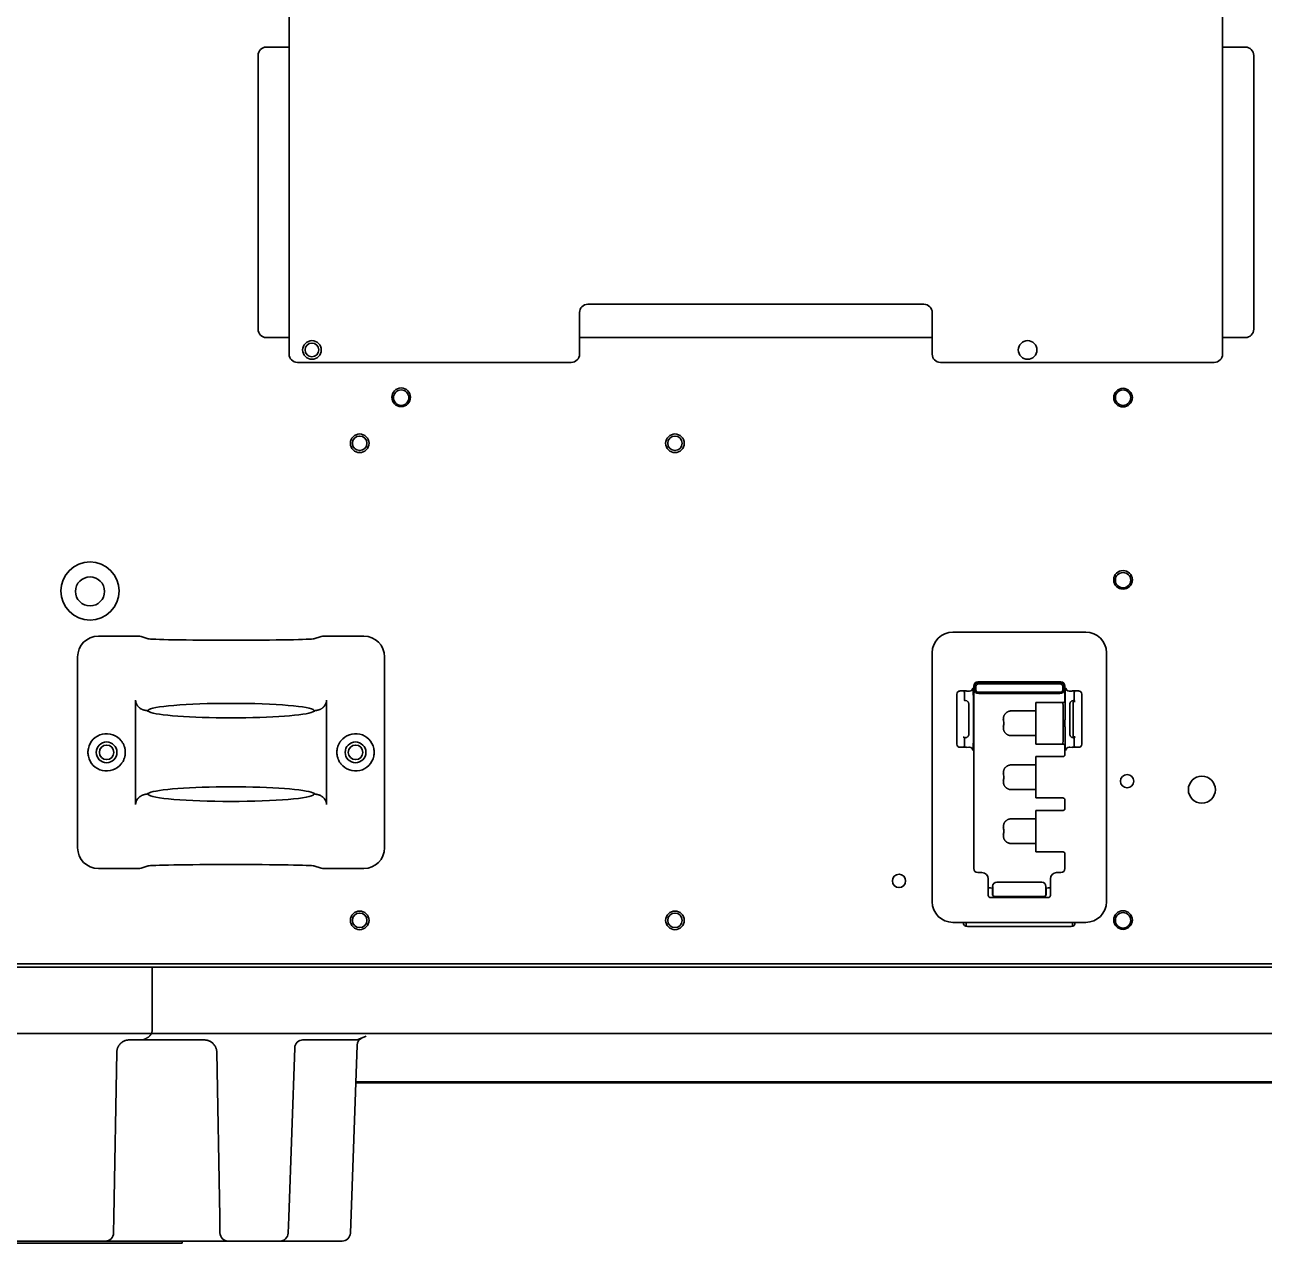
# Model space of a CAD drawing. Extents: x 5987 to 10491, y -672 to 3388.
# Drawn here: x 8792.3 to 9091.1, y 2362 to 2655.7 of the extents above; entities that cross this region are included whole.
import ezdxf

# ---------------------------------------------------------------- set-up
doc = ezdxf.new("R2010")
doc.units = 0
doc.header["$LTSCALE"] = 5
doc.layers.add('1', color=7, linetype='CONTINUOUS', true_color=0xffffff)

msp = doc.modelspace()

# ---------------------------------------------------------------- linework, layer by layer
at = {"layer": '1', "color": 7, "linetype": 'Continuous', "lineweight": 35}
for p, q in [((8856.07, 2576.33), (8856.07, 2812.33)), ((9081.07, 2812.33), (9081.07, 2576.33)), ((8850.57, 2650.33), (8856.07, 2650.33)), ((9081.07, 2650.33), (9086.57, 2650.33)), ((8848.57, 2582.33), (8848.57, 2648.33)), ((9088.57, 2648.33), (9088.57, 2582.33)), ((8928.07, 2588.33), (9009.07, 2588.33)), ((8926.07, 2576.33), (8926.07, 2586.33)), ((9011.07, 2576.33), (9011.07, 2586.33)), ((8856.07, 2580.33), (8850.57, 2580.33)), ((9011.07, 2580.33), (8926.07, 2580.33)), ((9086.57, 2580.33), (9081.07, 2580.33)), ((8924.07, 2574.33), (8858.07, 2574.33)), ((9079.07, 2574.33), (9013.07, 2574.33)), ((8816.89, 2508.33), (8810.08, 2508.33)), ((8822.1, 2507.7), (8820.38, 2508.27)), ((8863.76, 2508.27), (8862.05, 2507.7)), ((8874.07, 2508.33), (8867.26, 2508.33)), ((9016.07, 2509.33), (9048.07, 2509.33)), ((9011.07, 2444.33), (9011.07, 2504.33)), ((9053.07, 2504.33), (9053.07, 2444.33)), ((8805.07, 2457.32), (8805.07, 2503.33)), ((8879.07, 2457.32), (8879.07, 2503.33)), ((9017.76, 2495.12), (9019.35, 2495.12)), ((9018.66, 2495.04), (9018.86, 2494.85)), ((9020.85, 2495.84), (9020.96, 2495.6)), ((9021.07, 2496.33), (9021.07, 2452.33)), ((9021.23, 2496.12), (9021.23, 2495.53)), ((9021.56, 2496.09), (9021.56, 2495.56)), ((9042.07, 2497.33), (9022.07, 2497.33)), ((9041.87, 2497.17), (9022.28, 2497.17)), ((9041.84, 2496.84), (9022.31, 2496.84)), ((9022.31, 2494.81), (9041.84, 2494.81)), ((9042.59, 2495.56), (9042.59, 2496.09)), ((9042.92, 2495.53), (9042.92, 2496.12)), ((9043.07, 2492.83), (9043.07, 2496.33)), ((9043.18, 2495.6), (9043.3, 2495.84)), ((9044.8, 2495.12), (9046.39, 2495.12)), ((9045.48, 2495.04), (9045.29, 2494.85)), ((9045.48, 2495.04), (9045.57, 2495.05)), ((8819.05, 2492.91), (8819.05, 2467.74)), ((8865.09, 2467.74), (8865.09, 2492.91)), ((9017.01, 2482.29), (9017.01, 2494.37)), ((9018.86, 2492.79), (9018.81, 2492.72)), ((9019.12, 2492.79), (9018.86, 2492.79)), ((9018.88, 2493.54), (9018.88, 2494.1)), ((9019.87, 2491.77), (9019.87, 2492.04)), ((9019.87, 2484.88), (9019.87, 2491.77)), ((9020.99, 2494.1), (9020.99, 2482.55)), ((9022.28, 2494.48), (9041.87, 2494.48)), ((9036.07, 2492.33), (9042.57, 2492.33)), ((9036.07, 2492.33), (9036.07, 2482.33)), ((9043.16, 2490.06), (9043.16, 2494.1)), ((9044.27, 2492.04), (9044.27, 2491.77)), ((9044.27, 2491.77), (9044.27, 2484.88)), ((9045.29, 2492.79), (9045.02, 2492.79)), ((9045.07, 2492.55), (9045.07, 2492.52)), ((9045.57, 2492.55), (9045.07, 2492.55)), ((9045.07, 2492.52), (9045.07, 2491.77)), ((9045.07, 2484.88), (9045.07, 2491.77)), ((9045.26, 2493.54), (9045.26, 2494.1)), ((9045.34, 2492.72), (9045.29, 2492.79)), ((9047.13, 2494.37), (9047.13, 2482.29)), ((8821.77, 2490.39), (8821.98, 2490.28)), ((8822.1, 2490.48), (8821.98, 2490.28)), ((8821.98, 2490.28), (8822.38, 2490.08)), ((8861.77, 2490.08), (8862.16, 2490.28)), ((8862.05, 2490.48), (8862.16, 2490.28)), ((8862.16, 2490.28), (8862.38, 2490.39)), ((9036.07, 2490.31), (9030.15, 2490.31)), ((9018.81, 2483.93), (9018.86, 2483.86)), ((9018.86, 2483.86), (9019.12, 2483.86)), ((9018.88, 2482.55), (9018.88, 2483.11)), ((9019.87, 2484.61), (9019.87, 2484.88)), ((9036.07, 2484.35), (9030.15, 2484.35)), ((9043.16, 2482.55), (9043.16, 2484.59)), ((9044.27, 2484.88), (9044.27, 2484.61)), ((9045.02, 2483.86), (9045.29, 2483.86)), ((9045.07, 2484.88), (9045.07, 2484.13)), ((9045.07, 2484.1), (9045.07, 2484.13)), ((9045.07, 2484.1), (9045.57, 2484.1)), ((9045.26, 2482.55), (9045.26, 2483.11)), ((9045.29, 2483.86), (9045.34, 2483.93)), ((9019.35, 2481.54), (9017.76, 2481.54)), ((9018.66, 2481.61), (9018.57, 2481.6)), ((9018.66, 2481.61), (9018.86, 2481.8)), ((9020.96, 2481.05), (9020.85, 2480.81)), ((9036.07, 2482.33), (9042.57, 2482.33)), ((9043.07, 2479.83), (9043.07, 2481.83)), ((9043.3, 2480.81), (9043.18, 2481.05)), ((9046.39, 2481.54), (9044.8, 2481.54)), ((9045.48, 2481.61), (9045.29, 2481.8)), ((9045.57, 2481.6), (9045.48, 2481.61)), ((9030.15, 2477.31), (9036.07, 2477.31)), ((9036.07, 2479.33), (9042.57, 2479.33)), ((9036.07, 2479.33), (9036.07, 2469.33)), ((9036.07, 2471.35), (9030.15, 2471.35)), ((8821.77, 2470.27), (8821.98, 2470.37)), ((8821.98, 2470.37), (8822.38, 2470.57)), ((8822.1, 2470.17), (8821.98, 2470.37)), ((8861.77, 2470.57), (8862.16, 2470.37)), ((8862.05, 2470.17), (8862.16, 2470.37)), ((8862.16, 2470.37), (8862.38, 2470.27)), ((9036.07, 2469.33), (9042.57, 2469.33)), ((9043.07, 2466.83), (9043.07, 2468.83)), ((9036.07, 2466.33), (9042.57, 2466.33)), ((9036.07, 2466.33), (9036.07, 2456.33)), ((9030.15, 2464.31), (9036.07, 2464.31)), ((9030.15, 2458.35), (9036.07, 2458.35)), ((9036.07, 2456.33), (9042.57, 2456.33)), ((9043.07, 2452.33), (9043.07, 2455.83)), ((8822.1, 2452.96), (8820.38, 2452.38)), ((8863.76, 2452.38), (8862.05, 2452.96)), ((8816.89, 2452.33), (8810.08, 2452.33)), ((8874.07, 2452.33), (8867.26, 2452.33)), ((9022.07, 2451.33), (9023.07, 2451.33)), ((9024.57, 2449.6), (9024.57, 2449.83)), ((9039.57, 2449.83), (9039.57, 2449.6)), ((9041.07, 2451.33), (9042.07, 2451.33)), ((9024.57, 2445.83), (9024.57, 2449.6)), ((9024.59, 2447.68), (9024.65, 2447.68)), ((9025.52, 2447.59), (9025.15, 2447.67)), ((9025.6, 2446.08), (9025.6, 2447.09)), ((9025.65, 2446.08), (9025.65, 2448.02)), ((9037.02, 2449.01), (9027.12, 2449.01)), ((9038.5, 2448.02), (9038.5, 2446.08)), ((9038.54, 2446.08), (9038.54, 2447.09)), ((9038.63, 2447.59), (9039, 2447.67)), ((9039.49, 2447.68), (9039.55, 2447.68)), ((9039.57, 2449.6), (9039.57, 2445.83)), ((9039.07, 2445.33), (9025.07, 2445.33)), ((9026.11, 2445.58), (9026.14, 2445.58)), ((9026.14, 2445.58), (9027.12, 2445.58)), ((9027.12, 2445.58), (9037.02, 2445.58)), ((9037.02, 2445.58), (9038.01, 2445.58)), ((9038.01, 2445.58), (9038.04, 2445.58)), ((9018.86, 2439.33), (9016.07, 2439.33)), ((9019.25, 2439.29), (9019.11, 2439.32)), ((9019.25, 2438.38), (9019.25, 2439.29)), ((9044.9, 2439.29), (9019.25, 2439.29)), ((9044.57, 2438.33), (9019.57, 2438.33)), ((9044.9, 2439.29), (9045.04, 2439.32)), ((9044.9, 2438.38), (9044.9, 2439.29)), ((9048.07, 2439.33), (9045.28, 2439.33)), ((8661.47, 2429.33), (9189.27, 2429.33)), ((9189.27, 2428.53), (8661.47, 2428.53)), ((8823.07, 2428.53), (8823.07, 2415.5)), ((8823.07, 2415.5), (8823.07, 2413.5)), ((9189.27, 2412.53), (8663.52, 2412.53)), ((8817.52, 2411), (8835.62, 2411)), ((8823.07, 2413.5), (8823.07, 2413.45)), ((8872.08, 2411), (8859.26, 2411)), ((8874.65, 2411.91), (8872.86, 2411.15)), ((8814.52, 2408.05), (8813.81, 2368.32)), ((8839.33, 2368.32), (8838.62, 2408.05)), ((8855.96, 2368.29), (8857.42, 2409.07)), ((8872.44, 2409.72), (8870.82, 2364.43)), ((8872.12, 2400.93), (9189.27, 2400.93)), ((8872.12, 2400.68), (9186.77, 2400.68)), ((8813.81, 2368.32), (8813.74, 2364.46)), ((8839.4, 2364.46), (8839.33, 2368.32)), ((8855.82, 2364.43), (8855.96, 2368.29)), ((8811.74, 2362.5), (8698.42, 2362.5)), ((8816.68, 2362.5), (8841.4, 2362.5)), ((8830.26, 2362), (8830.26, 2362.5)), ((8853.82, 2362.5), (8841.4, 2362.5)), ((8853.82, 2362.5), (8857.82, 2362.5)), ((8868.82, 2362.5), (8857.82, 2362.5))]:
    msp.add_line(p, q, dxfattribs=at)
for centre, radius in [((8861.57, 2577.33), 2.25), ((8861.57, 2577.33), 1.65), ((9034.07, 2577.33), 2.25), ((8883.07, 2565.91), 2.25), ((8883.07, 2565.83), 1.85), ((9057.07, 2565.83), 2.25), ((9057.07, 2565.83), 1.85), ((8873.07, 2554.83), 2.25), ((8873.07, 2554.83), 1.75), ((8949.07, 2554.83), 2.25), ((8949.07, 2554.83), 1.75), ((8808.07, 2519.23), 7), ((8808.07, 2519.13), 3.5), ((9057.07, 2521.91), 2.25), ((9057.07, 2521.83), 1.85), ((8812.07, 2480.33), 2.5), ((8872.07, 2480.33), 2.5), ((8812.07, 2480.33), 1.75), ((8872.07, 2480.33), 1.75), ((9058.05, 2473.37), 1.6), ((9076.07, 2471.33), 3.25), ((9003.07, 2449.33), 1.6), ((8873.07, 2439.83), 2.25), ((8873.07, 2439.83), 1.75), ((8949.07, 2439.83), 2.25), ((8949.07, 2439.83), 1.75), ((9057.07, 2439.91), 2.25), ((9057.07, 2439.83), 1.85)]:
    msp.add_circle(centre, radius, dxfattribs=at)
for centre, radius, start, end in [((8850.57, 2648.33), 2, 90, 180), ((9086.57, 2648.33), 2, 0, 90), ((8928.07, 2586.33), 2, 90, 180), ((9009.07, 2586.33), 2, 0, 90), ((8850.57, 2582.33), 2, 180, 270), ((9086.57, 2582.33), 2, 270, 0), ((8858.07, 2576.33), 2, 180, 270), ((8924.07, 2576.33), 2, 270, 0), ((9013.07, 2576.33), 2, 180, 270), ((9079.07, 2576.33), 2, 270, 0), ((9016.07, 2504.33), 5, 90, 180), ((9048.07, 2504.33), 5, 0, 90), ((9022.07, 2496.33), 1, 90, 180), ((9042.07, 2496.33), 1, 0, 90), ((8812.07, 2480.33), 4.5, 38.3653, 168.0942), ((8872.07, 2480.33), 4.5, 11.9058, 141.6347), ((8812.07, 2480.33), 4.5, 191.9058, 321.6347), ((8872.07, 2480.33), 4.5, 218.3653, 348.0942), ((9022.07, 2452.33), 1, 180, 270), ((9042.07, 2452.33), 1, 270, 0), ((9016.07, 2444.33), 5, 180, 270), ((9025.07, 2445.83), 0.5, 180, 270), ((9039.07, 2445.83), 0.5, 270, 0), ((9048.07, 2444.33), 5, 270, 0), ((9019.57, 2439.33), 1, 180, 270), ((9044.57, 2439.33), 1, 270, 0), ((8859.42, 2409), 2, 90, 178), ((8874.44, 2409.65), 2, 112.9002, 178), ((8811.74, 2364.5), 2, 270, 359), ((8841.4, 2364.5), 2, 181, 270), ((8853.82, 2364.5), 2, 270, 358), ((8868.82, 2364.5), 2, 270, 358)]:
    msp.add_arc(centre, radius, start, end, dxfattribs=at)
for centre, major_axis, ratio, start_param, end_param in [((8810.08, 2503.33), (4.75, -1.58), 0.998478, 1.89276, 3.462643), ((8816.89, 2508.27), (3.5, 0), 0.017455, 0.05236, 1.570796), ((8842.07, 2507.72), (20, 0), 0.017455, 3.193953, 6.230825), ((8867.26, 2508.27), (3.5, 0), 0.017455, 1.570796, 3.089233), ((8874.07, 2503.33), (4.75, 1.58), 0.998478, 5.962135, 7.532018), ((9017.76, 2494.36), (-0.532, 0.532), 0.996359, 5.498396, 7.067974), ((9018.85, 2494.1), (0, -0.75), 0.034921, 1.570796, 3.106686), ((9019.35, 2495.09), (-0.75, 0), 0.034921, 3.159046, 4.712389), ((9020.1, 2495.84), (0.671, 0.335), 0.999239, 4.249168, 5.819355), ((9020.96, 2494.1), (0, -1.5), 0.017455, 1.570796, 3.106686), ((9022.28, 2496.12), (-0.743, 0.743), 0.999695, 5.497939, 7.068431), ((9022.28, 2495.53), (-0.743, -0.743), 0.999695, 5.497939, 7.068431), ((9022.31, 2496.09), (0.53, 0.53), 0.999695, 0.78555, 2.356042), ((9022.31, 2495.56), (-0.53, 0.53), 0.999695, 0.78555, 2.356042), ((9041.84, 2496.09), (0.53, -0.53), 0.999695, 0.78555, 2.356042), ((9041.84, 2495.56), (-0.53, -0.53), 0.999695, 0.78555, 2.356042), ((9041.87, 2496.12), (0.743, 0.743), 0.999695, 5.497939, 7.068431), ((9041.87, 2495.53), (0.743, -0.743), 0.999695, 5.497939, 7.068431), ((9043.18, 2494.1), (0, -1.5), 0.017455, 3.176499, 4.712389), ((9044.05, 2495.84), (-0.671, 0.335), 0.999239, 0.46383, 2.034018), ((9044.8, 2495.09), (-0.75, 0), 0.034921, 4.712389, 6.265732), ((9045.29, 2494.1), (0, -0.75), 0.034921, 3.176499, 4.712389), ((9046.38, 2494.36), (-0.532, -0.532), 0.996359, 2.356803, 3.926382), ((8842.07, 2490.39), (20, 0), 0.087489, 0.05236, 3.089233), ((9018.85, 2493.54), (0, -0.75), 0.034921, 0.05236, 1.570796), ((9019.12, 2492.04), (0, -0.753), 0.995902, 2.301583, 3.141593), ((9042.57, 2487.33), (0, -5), 0.019201, 0, 3.141593), ((9043.07, 2487.33), (0, -5.5), 0.017455, 2.091232, 3.140006), ((9045.02, 2492.04), (0, -0.753), 0.995884, 3.141593, 3.977903), ((9045.29, 2493.54), (0, -0.755), 0.034921, 4.712389, 6.230825), ((8821.61, 2493), (1.29, 2.16), 0.99484, 3.013643, 3.130824), ((8820.29, 2490.36), (1.5, 0), 0.087489, 0.174533, 0.565507), ((8842.07, 2490.39), (20, 0), 0.087489, 3.316126, 6.108652), ((8863.85, 2490.36), (-1.5, 0), 0.087489, 5.717678, 6.108652), ((8862.54, 2493), (1.29, -2.16), 0.99484, 0.010769, 0.127949), ((9028.13, 2487.33), (0, -1.07), 0.176327, 0.462409, 2.679184), ((9018.85, 2483.11), (0, -0.75), 0.034921, 1.570796, 3.089233), ((9019.12, 2484.62), (0, -0.753), 0.995902, 0, 0.84001), ((9043.07, 2487.33), (0, -5.5), 0.017455, 0.001587, 1.050361), ((9045.02, 2484.62), (0, -0.753), 0.995884, 5.446875, 6.283185), ((9045.29, 2483.11), (0, -0.755), 0.034921, 3.193953, 4.712389), ((9017.76, 2482.29), (-0.532, -0.532), 0.996359, 5.498396, 7.067974), ((9018.85, 2482.55), (0, -0.75), 0.034921, 0.034907, 1.570796), ((9019.35, 2481.56), (-0.75, 0), 0.034921, 1.570796, 3.124139), ((9020.1, 2480.81), (0.671, -0.335), 0.999239, 0.46383, 2.034018), ((9020.96, 2482.55), (0, -1.5), 0.017455, 0.034907, 1.570796), ((9043.18, 2482.55), (0, -1.5), 0.017455, 4.712389, 6.248279), ((9044.05, 2480.81), (-0.671, -0.335), 0.999239, 4.249168, 5.819355), ((9044.8, 2481.56), (-0.75, 0), 0.034921, 0.017453, 1.570796), ((9045.29, 2482.55), (0, -0.75), 0.034921, 4.712389, 6.248279), ((9046.38, 2482.29), (-0.532, 0.532), 0.996359, 2.356803, 3.926382), ((9028.13, 2474.33), (0, -1.07), 0.176327, 0.462409, 2.679184), ((8842.07, 2470.26), (20, 0), 0.087489, 0.174533, 2.96706), ((8821.61, 2467.65), (-1.29, 2.16), 0.99484, 0.010769, 0.127949), ((8820.29, 2470.29), (1.5, 0), 0.087489, 5.717678, 6.108652), ((8842.07, 2470.26), (20, 0), 0.087489, 3.193953, 6.230825), ((8863.85, 2470.29), (-1.5, 0), 0.087489, 0.174533, 0.565507), ((8862.54, 2467.65), (-1.29, -2.16), 0.99484, 3.013643, 3.130824), ((9028.13, 2461.33), (0, -1.07), 0.176327, 0.462409, 2.679184), ((8810.08, 2457.33), (-4.75, -1.58), 0.998478, 5.962135, 7.532018), ((8874.07, 2457.33), (-4.75, 1.58), 0.998478, 1.89276, 3.462643), ((8842.07, 2452.94), (20, 0), 0.017455, 0.05236, 3.089233), ((8816.89, 2452.39), (3.5, 0), 0.017455, 4.712389, 6.230825), ((8867.26, 2452.39), (3.5, 0), 0.017455, 3.193953, 4.712389), ((9023.07, 2449.83), (0, 1.5), 0.999848, 4.712389, 6.283185), ((9041.07, 2449.83), (0, -1.5), 0.999848, 3.141593, 4.712389), ((9024.65, 2447.66), (-0.5, 0), 0.034921, 3.316126, 4.712389), ((9025.51, 2447.09), (0, -0.5), 0.176327, 1.570796, 3.106686), ((9026.63, 2448.02), (-0.099, -0.995), 0.984662, 3.241791, 4.809556), ((9027.12, 2449.02), (-0.5, 0), 0.017455, 0.174533, 1.570796), ((9037.02, 2449.02), (-0.5, 0), 0.017455, 1.570796, 2.96706), ((9037.51, 2448.02), (0.099, -0.995), 0.984662, 1.473629, 3.041395), ((9038.63, 2447.09), (0, -0.5), 0.176327, 3.176499, 4.712389), ((9039.49, 2447.66), (-0.5, 0), 0.034921, 4.712389, 6.108652), ((9026.11, 2446.08), (0.508, 0), 0.984808, 3.141593, 4.712389), ((9026.14, 2446.08), (0, 0.5), 0.984808, 1.570796, 3.141593), ((9038.01, 2446.08), (0, 0.5), 0.984808, 3.141593, 4.712389), ((9038.04, 2446.08), (0.508, 0), 0.984808, 4.712389, 6.283185), ((9018.86, 2439.32), (-0.25, 0), 0.034921, 3.316126, 4.712389), ((9045.28, 2439.32), (-0.25, 0), 0.034921, 4.712389, 6.108652), ((8872.08, 2413), (0, -2), 1, 0, 0.399684)]:
    msp.add_ellipse(centre, major_axis=major_axis, ratio=ratio, start_param=start_param, end_param=end_param, dxfattribs=at)
for points, knots in [([(8820.05, 2491.03), (8820.01, 2491.06), (8819.97, 2491.09), (8819.92, 2491.14), (8819.9, 2491.16), (8819.86, 2491.19), (8819.84, 2491.21), (8819.75, 2491.3), (8819.69, 2491.37), (8819.6, 2491.48), (8819.57, 2491.52), (8819.51, 2491.6), (8819.48, 2491.64), (8819.4, 2491.75), (8819.36, 2491.83), (8819.28, 2491.99), (8819.24, 2492.07), (8819.19, 2492.2), (8819.18, 2492.24), (8819.15, 2492.32), (8819.14, 2492.36), (8819.11, 2492.49), (8819.09, 2492.57), (8819.07, 2492.7), (8819.07, 2492.74), (8819.06, 2492.8), (8819.06, 2492.83), (8819.06, 2492.87), (8819.06, 2492.89), (8819.06, 2492.9), (8819.05, 2492.91)], [0, 0, 0, 0, 0.0625, 0.0625, 0.09375, 0.09375, 0.125, 0.125, 0.25, 0.25, 0.3125, 0.3125, 0.375, 0.375, 0.5, 0.5, 0.625, 0.625, 0.6875, 0.6875, 0.75, 0.75, 0.875, 0.875, 0.9375, 0.9375, 0.96875, 0.984375, 0.984375, 1, 1, 1, 1]), ([(8864.09, 2491.03), (8864.13, 2491.06), (8864.17, 2491.09), (8864.25, 2491.16), (8864.28, 2491.19), (8864.36, 2491.26), (8864.39, 2491.3), (8864.44, 2491.35), (8864.46, 2491.37), (8864.49, 2491.41), (8864.5, 2491.43), (8864.58, 2491.52), (8864.64, 2491.6), (8864.74, 2491.75), (8864.79, 2491.83), (8864.84, 2491.93), (8864.85, 2491.95), (8864.87, 2492), (8864.9, 2492.06), (8864.92, 2492.12), (8864.97, 2492.24), (8865, 2492.32), (8865.04, 2492.49), (8865.06, 2492.57), (8865.07, 2492.7), (8865.08, 2492.74), (8865.08, 2492.8), (8865.09, 2492.83), (8865.09, 2492.87), (8865.09, 2492.89), (8865.09, 2492.9), (8865.09, 2492.91)], [0, 0, 0, 0, 0.0625, 0.0625, 0.125, 0.125, 0.1875, 0.1875, 0.21875, 0.21875, 0.25, 0.25, 0.375, 0.375, 0.5, 0.5, 0.53125, 0.53125, 0.5625, 0.625, 0.625, 0.75, 0.75, 0.875, 0.875, 0.9375, 0.9375, 0.96875, 0.984375, 0.984375, 1, 1, 1, 1]), ([(9019.87, 2492.04), (9019.87, 2492.06), (9019.87, 2492.08), (9019.87, 2492.13), (9019.86, 2492.17), (9019.85, 2492.22), (9019.84, 2492.25), (9019.84, 2492.26), (9019.83, 2492.28), (9019.83, 2492.3), (9019.81, 2492.35), (9019.79, 2492.39), (9019.75, 2492.45), (9019.74, 2492.47), (9019.71, 2492.5), (9019.7, 2492.52), (9019.68, 2492.54)], [0, 0, 0, 0, 0.125, 0.125, 0.25, 0.375, 0.375, 0.4375, 0.4375, 0.5, 0.5, 0.75, 0.75, 0.875, 0.875, 1, 1, 1, 1]), ([(9042.57, 2492.33), (9042.61, 2492.33), (9042.64, 2492.33), (9042.69, 2492.34), (9042.7, 2492.34), (9042.73, 2492.35), (9042.75, 2492.36), (9042.79, 2492.38), (9042.82, 2492.39), (9042.86, 2492.42), (9042.88, 2492.43), (9042.9, 2492.45), (9042.91, 2492.46), (9042.95, 2492.5), (9042.97, 2492.52), (9043, 2492.56), (9043.01, 2492.58), (9043.02, 2492.6), (9043.04, 2492.63), (9043.05, 2492.66), (9043.06, 2492.7), (9043.06, 2492.71), (9043.07, 2492.76), (9043.07, 2492.79), (9043.07, 2492.83)], [0, 0, 0, 0, 0.125, 0.125, 0.1875, 0.1875, 0.25, 0.25, 0.375, 0.375, 0.4375, 0.4375, 0.5, 0.5, 0.625, 0.625, 0.6875, 0.6875, 0.75, 0.8125, 0.8125, 0.875, 0.875, 1, 1, 1, 1]), ([(9044.47, 2492.54), (9044.45, 2492.52), (9044.44, 2492.5), (9044.41, 2492.47), (9044.4, 2492.45), (9044.36, 2492.39), (9044.34, 2492.35), (9044.32, 2492.3), (9044.31, 2492.29), (9044.31, 2492.26), (9044.3, 2492.23), (9044.29, 2492.2), (9044.28, 2492.13), (9044.27, 2492.08), (9044.27, 2492.04)], [0, 0, 0, 0, 0.125, 0.125, 0.25, 0.25, 0.5, 0.5, 0.5625, 0.5625, 0.625, 0.75, 0.75, 1, 1, 1, 1]), ([(9045.53, 2492.65), (9045.53, 2492.65), (9045.51, 2492.66), (9045.47, 2492.67), (9045.42, 2492.68), (9045.38, 2492.69), (9045.35, 2492.71), (9045.34, 2492.72), (9045.34, 2492.72)], [0, 0, 0, 0, 0.005451, 0.204361, 0.403271, 0.60218, 0.80109, 1, 1, 1, 1]), ([(8821.56, 2490.43), (8821.52, 2490.44), (8821.49, 2490.44), (8821.4, 2490.46), (8821.36, 2490.46), (8821.28, 2490.48), (8821.26, 2490.48), (8821.21, 2490.49), (8821.18, 2490.5), (8821.1, 2490.52), (8821.05, 2490.53), (8820.96, 2490.56), (8820.92, 2490.57), (8820.88, 2490.59), (8820.85, 2490.6), (8820.83, 2490.6), (8820.76, 2490.63), (8820.7, 2490.65), (8820.58, 2490.7), (8820.52, 2490.73), (8820.44, 2490.78), (8820.41, 2490.79), (8820.35, 2490.83), (8820.32, 2490.84), (8820.29, 2490.86)], [0, 0, 0, 0, 0.125, 0.125, 0.25, 0.25, 0.3125, 0.3125, 0.375, 0.375, 0.5, 0.5, 0.5625, 0.59375, 0.59375, 0.625, 0.625, 0.75, 0.75, 0.875, 0.875, 0.9375, 0.9375, 1, 1, 1, 1]), ([(8863.85, 2490.86), (8863.8, 2490.83), (8863.74, 2490.79), (8863.62, 2490.73), (8863.56, 2490.71), (8863.48, 2490.67), (8863.45, 2490.65), (8863.4, 2490.64), (8863.39, 2490.63), (8863.36, 2490.62), (8863.28, 2490.59), (8863.21, 2490.57), (8863.1, 2490.53), (8863.04, 2490.52), (8862.98, 2490.5), (8862.96, 2490.5), (8862.94, 2490.49), (8862.9, 2490.49), (8862.86, 2490.48), (8862.79, 2490.46), (8862.75, 2490.46), (8862.68, 2490.45), (8862.66, 2490.44), (8862.62, 2490.44), (8862.6, 2490.44), (8862.59, 2490.43)], [0, 0, 0, 0, 0.125, 0.125, 0.25, 0.25, 0.3125, 0.3125, 0.34375, 0.34375, 0.375, 0.5, 0.5, 0.625, 0.625, 0.65625, 0.65625, 0.6875, 0.75, 0.75, 0.875, 0.875, 0.9375, 0.9375, 1, 1, 1, 1]), ([(9028.22, 2488.29), (9028.22, 2488.35), (9028.22, 2488.42), (9028.22, 2488.51), (9028.22, 2488.55), (9028.23, 2488.61), (9028.24, 2488.64), (9028.25, 2488.74), (9028.26, 2488.8), (9028.29, 2488.93), (9028.31, 2488.99), (9028.35, 2489.08), (9028.36, 2489.11), (9028.39, 2489.17), (9028.4, 2489.2), (9028.44, 2489.29), (9028.47, 2489.35), (9028.54, 2489.46), (9028.58, 2489.51), (9028.64, 2489.59), (9028.66, 2489.62), (9028.7, 2489.67), (9028.73, 2489.69), (9028.79, 2489.76), (9028.89, 2489.85), (9028.99, 2489.93), (9029.07, 2489.98), (9029.1, 2490), (9029.14, 2490.03), (9029.15, 2490.04), (9029.18, 2490.05), (9029.25, 2490.09), (9029.39, 2490.16), (9029.51, 2490.2), (9029.6, 2490.23), (9029.63, 2490.24), (9029.7, 2490.25), (9029.73, 2490.26), (9029.89, 2490.29), (9030.02, 2490.31), (9030.15, 2490.31)], [0, 0, 0, 0, 0.0625, 0.0625, 0.09375, 0.09375, 0.125, 0.125, 0.1875, 0.1875, 0.25, 0.25, 0.28125, 0.28125, 0.3125, 0.3125, 0.375, 0.375, 0.4375, 0.4375, 0.46875, 0.46875, 0.5, 0.5, 0.5625, 0.625, 0.625, 0.65625, 0.65625, 0.671875, 0.671875, 0.6875, 0.75, 0.8125, 0.8125, 0.84375, 0.84375, 0.875, 0.875, 1, 1, 1, 1]), ([(9043.07, 2487.33), (9043.07, 2487.36), (9043.07, 2487.42), (9043.07, 2487.5), (9043.07, 2487.59), (9043.07, 2487.68), (9043.07, 2487.77), (9043.08, 2487.86), (9043.08, 2487.95), (9043.08, 2488.04), (9043.08, 2488.13), (9043.09, 2488.22), (9043.09, 2488.31), (9043.09, 2488.4), (9043.1, 2488.49), (9043.1, 2488.58), (9043.11, 2488.67), (9043.11, 2488.75), (9043.11, 2488.82), (9043.12, 2488.88), (9043.12, 2488.95), (9043.12, 2489.01), (9043.13, 2489.07), (9043.13, 2489.12), (9043.13, 2489.18), (9043.13, 2489.24), (9043.14, 2489.3), (9043.14, 2489.35), (9043.14, 2489.41), (9043.14, 2489.46), (9043.15, 2489.52), (9043.15, 2489.57), (9043.15, 2489.62), (9043.15, 2489.67), (9043.15, 2489.72), (9043.15, 2489.77), (9043.15, 2489.82), (9043.15, 2489.87), (9043.16, 2489.92), (9043.16, 2489.97), (9043.16, 2490.01), (9043.16, 2490.05), (9043.16, 2490.06)], [0, 0, 0, 0, 0.031567, 0.063213, 0.094945, 0.126766, 0.158683, 0.1907, 0.222824, 0.25506, 0.287412, 0.319888, 0.352493, 0.385232, 0.418112, 0.451138, 0.484317, 0.517655, 0.54066, 0.563411, 0.585907, 0.608148, 0.630137, 0.651871, 0.673353, 0.694581, 0.715557, 0.736281, 0.756752, 0.776972, 0.796939, 0.816655, 0.836119, 0.855332, 0.874294, 0.893005, 0.911465, 0.929673, 0.947631, 0.965338, 0.982794, 1, 1, 1, 1]), ([(9030.15, 2484.35), (9030.12, 2484.35), (9030.08, 2484.35), (9030.02, 2484.35), (9029.99, 2484.35), (9029.89, 2484.36), (9029.76, 2484.38), (9029.63, 2484.41), (9029.54, 2484.44), (9029.51, 2484.45), (9029.45, 2484.47), (9029.42, 2484.49), (9029.33, 2484.52), (9029.21, 2484.58), (9029.1, 2484.65), (9029.02, 2484.7), (9028.99, 2484.72), (9028.94, 2484.76), (9028.91, 2484.78), (9028.84, 2484.85), (9028.74, 2484.94), (9028.66, 2485.04), (9028.58, 2485.14), (9028.54, 2485.19), (9028.49, 2485.28), (9028.47, 2485.3), (9028.44, 2485.36), (9028.43, 2485.39), (9028.38, 2485.48), (9028.36, 2485.54), (9028.31, 2485.66), (9028.3, 2485.72), (9028.27, 2485.82), (9028.26, 2485.85), (9028.25, 2485.91), (9028.24, 2485.94), (9028.23, 2486.04), (9028.22, 2486.11), (9028.22, 2486.24), (9028.22, 2486.3), (9028.22, 2486.37)], [0, 0, 0, 0, 0.03125, 0.03125, 0.0625, 0.0625, 0.125, 0.1875, 0.1875, 0.21875, 0.21875, 0.25, 0.25, 0.3125, 0.375, 0.375, 0.40625, 0.40625, 0.4375, 0.4375, 0.5, 0.5625, 0.5625, 0.625, 0.625, 0.65625, 0.65625, 0.6875, 0.6875, 0.75, 0.75, 0.8125, 0.8125, 0.84375, 0.84375, 0.875, 0.875, 0.9375, 0.9375, 1, 1, 1, 1]), ([(9043.16, 2484.59), (9043.16, 2484.6), (9043.16, 2484.63), (9043.16, 2484.67), (9043.16, 2484.71), (9043.16, 2484.75), (9043.15, 2484.79), (9043.15, 2484.84), (9043.15, 2484.88), (9043.15, 2484.92), (9043.15, 2484.96), (9043.15, 2485), (9043.15, 2485.04), (9043.15, 2485.08), (9043.15, 2485.12), (9043.14, 2485.16), (9043.14, 2485.2), (9043.14, 2485.24), (9043.14, 2485.28), (9043.14, 2485.33), (9043.14, 2485.37), (9043.13, 2485.41), (9043.13, 2485.45), (9043.13, 2485.49), (9043.13, 2485.53), (9043.13, 2485.57), (9043.12, 2485.61), (9043.12, 2485.65), (9043.12, 2485.69), (9043.12, 2485.73), (9043.12, 2485.78), (9043.11, 2485.82), (9043.11, 2485.86), (9043.11, 2485.9), (9043.11, 2485.94), (9043.11, 2485.98), (9043.1, 2486.02), (9043.1, 2486.06), (9043.1, 2486.11), (9043.1, 2486.15), (9043.1, 2486.19), (9043.09, 2486.23), (9043.09, 2486.27), (9043.09, 2486.31), (9043.09, 2486.36), (9043.09, 2486.4), (9043.09, 2486.44), (9043.08, 2486.48), (9043.08, 2486.52), (9043.08, 2486.56), (9043.08, 2486.61), (9043.08, 2486.65), (9043.08, 2486.69), (9043.08, 2486.73), (9043.08, 2486.77), (9043.07, 2486.82), (9043.07, 2486.86), (9043.07, 2486.9), (9043.07, 2486.94), (9043.07, 2486.99), (9043.07, 2487.03), (9043.07, 2487.07), (9043.07, 2487.11), (9043.07, 2487.16), (9043.07, 2487.2), (9043.07, 2487.24), (9043.07, 2487.29), (9043.07, 2487.31), (9043.07, 2487.33)], [0, 0, 0, 0, 0.015275, 0.030535, 0.04578, 0.061009, 0.076225, 0.091427, 0.106616, 0.121793, 0.136957, 0.15211, 0.167253, 0.182384, 0.197506, 0.212619, 0.227723, 0.242819, 0.257908, 0.272989, 0.288065, 0.303134, 0.318199, 0.333259, 0.348315, 0.363367, 0.378417, 0.393464, 0.40851, 0.423555, 0.438599, 0.453643, 0.468688, 0.483734, 0.498782, 0.513833, 0.528886, 0.543943, 0.559004, 0.574069, 0.58914, 0.604217, 0.6193, 0.634389, 0.649487, 0.664592, 0.679705, 0.694828, 0.70996, 0.725103, 0.740256, 0.75542, 0.770596, 0.785784, 0.800985, 0.8162, 0.831428, 0.846671, 0.861928, 0.877201, 0.89249, 0.907795, 0.923117, 0.938457, 0.953814, 0.96919, 0.984585, 1, 1, 1, 1]), ([(8815.6, 2483.12), (8815.68, 2483.02), (8815.75, 2482.92), (8815.89, 2482.71), (8815.96, 2482.6), (8816.08, 2482.38), (8816.13, 2482.27), (8816.21, 2482.1), (8816.23, 2482.04), (8816.28, 2481.92), (8816.3, 2481.86), (8816.36, 2481.69), (8816.4, 2481.57), (8816.46, 2481.32), (8816.49, 2481.2), (8816.53, 2480.96), (8816.55, 2480.83), (8816.56, 2480.64), (8816.57, 2480.58), (8816.57, 2480.45), (8816.57, 2480.39), (8816.57, 2480.2), (8816.57, 2480.07), (8816.55, 2479.82), (8816.53, 2479.7), (8816.49, 2479.45), (8816.46, 2479.33), (8816.42, 2479.14), (8816.4, 2479.08), (8816.36, 2478.96), (8816.34, 2478.9), (8816.28, 2478.73), (8816.24, 2478.61), (8816.13, 2478.38), (8816.08, 2478.27), (8815.96, 2478.05), (8815.89, 2477.95), (8815.79, 2477.79), (8815.75, 2477.74), (8815.68, 2477.63), (8815.64, 2477.58), (8815.6, 2477.53)], [0, 0, 0, 0, 0.0625, 0.0625, 0.125, 0.125, 0.1875, 0.1875, 0.21875, 0.21875, 0.25, 0.25, 0.3125, 0.3125, 0.375, 0.375, 0.4375, 0.4375, 0.46875, 0.46875, 0.5, 0.5, 0.5625, 0.5625, 0.625, 0.625, 0.6875, 0.6875, 0.71875, 0.71875, 0.75, 0.75, 0.8125, 0.8125, 0.875, 0.875, 0.9375, 0.9375, 0.96875, 0.96875, 1, 1, 1, 1]), ([(8868.54, 2477.53), (8868.47, 2477.63), (8868.39, 2477.74), (8868.25, 2477.95), (8868.19, 2478.05), (8868.07, 2478.27), (8868.01, 2478.38), (8867.94, 2478.55), (8867.91, 2478.61), (8867.87, 2478.73), (8867.84, 2478.79), (8867.78, 2478.97), (8867.75, 2479.09), (8867.68, 2479.33), (8867.66, 2479.45), (8867.62, 2479.7), (8867.6, 2479.82), (8867.58, 2480.01), (8867.58, 2480.07), (8867.57, 2480.2), (8867.57, 2480.26), (8867.57, 2480.46), (8867.58, 2480.58), (8867.6, 2480.83), (8867.62, 2480.96), (8867.66, 2481.2), (8867.68, 2481.33), (8867.73, 2481.51), (8867.75, 2481.57), (8867.78, 2481.69), (8867.8, 2481.75), (8867.86, 2481.93), (8867.91, 2482.04), (8868.01, 2482.27), (8868.07, 2482.38), (8868.19, 2482.6), (8868.25, 2482.7), (8868.36, 2482.86), (8868.39, 2482.91), (8868.47, 2483.02), (8868.5, 2483.07), (8868.54, 2483.12)], [0, 0, 0, 0, 0.0625, 0.0625, 0.125, 0.125, 0.1875, 0.1875, 0.21875, 0.21875, 0.25, 0.25, 0.3125, 0.3125, 0.375, 0.375, 0.4375, 0.4375, 0.46875, 0.46875, 0.5, 0.5, 0.5625, 0.5625, 0.625, 0.625, 0.6875, 0.6875, 0.71875, 0.71875, 0.75, 0.75, 0.8125, 0.8125, 0.875, 0.875, 0.9375, 0.9375, 0.96875, 0.96875, 1, 1, 1, 1]), ([(9018.57, 2484.01), (9018.59, 2484), (9018.62, 2484), (9018.68, 2483.99), (9018.73, 2483.97), (9018.77, 2483.96), (9018.8, 2483.95), (9018.81, 2483.94), (9018.81, 2483.93)], [0, 0, 0, 0, 0.114241, 0.291393, 0.468545, 0.645696, 0.822848, 1, 1, 1, 1]), ([(9019.68, 2484.11), (9019.7, 2484.13), (9019.71, 2484.15), (9019.74, 2484.19), (9019.75, 2484.2), (9019.79, 2484.26), (9019.81, 2484.3), (9019.83, 2484.36), (9019.83, 2484.37), (9019.84, 2484.39), (9019.85, 2484.42), (9019.86, 2484.46), (9019.87, 2484.52), (9019.87, 2484.57), (9019.87, 2484.61)], [0, 0, 0, 0, 0.125, 0.125, 0.25, 0.25, 0.5, 0.5, 0.5625, 0.5625, 0.625, 0.75, 0.75, 1, 1, 1, 1]), ([(9044.27, 2484.61), (9044.27, 2484.6), (9044.27, 2484.58), (9044.27, 2484.56), (9044.28, 2484.55), (9044.28, 2484.52), (9044.29, 2484.47), (9044.3, 2484.42), (9044.31, 2484.38), (9044.32, 2484.36), (9044.32, 2484.35), (9044.34, 2484.3), (9044.36, 2484.26), (9044.4, 2484.2), (9044.41, 2484.18), (9044.44, 2484.15), (9044.45, 2484.13), (9044.47, 2484.11)], [0, 0, 0, 0, 0.0625, 0.0625, 0.125, 0.125, 0.25, 0.375, 0.4375, 0.4375, 0.5, 0.5, 0.75, 0.75, 0.875, 0.875, 1, 1, 1, 1]), ([(9045.34, 2483.93), (9045.34, 2483.94), (9045.35, 2483.95), (9045.38, 2483.96), (9045.41, 2483.97), (9045.45, 2483.98), (9045.46, 2483.98), (9045.5, 2483.99), (9045.51, 2483.99), (9045.54, 2484), (9045.56, 2484), (9045.57, 2484.01)], [0, 0, 0, 0, 0.301376, 0.301376, 0.602751, 0.602751, 0.753439, 0.753439, 0.904127, 0.904127, 1, 1, 1, 1]), ([(8807.67, 2479.4), (8807.64, 2479.55), (8807.61, 2479.7), (8807.58, 2480.01), (8807.57, 2480.17), (8807.57, 2480.48), (8807.58, 2480.64), (8807.61, 2480.95), (8807.64, 2481.1), (8807.67, 2481.25)], [0, 0, 0, 0, 0.25, 0.25, 0.5, 0.5, 0.75, 0.75, 1, 1, 1, 1]), ([(8876.48, 2481.25), (8876.51, 2481.1), (8876.53, 2480.95), (8876.56, 2480.64), (8876.57, 2480.48), (8876.57, 2480.17), (8876.56, 2480.01), (8876.53, 2479.7), (8876.51, 2479.55), (8876.48, 2479.4)], [0, 0, 0, 0, 0.25, 0.25, 0.5, 0.5, 0.75, 0.75, 1, 1, 1, 1]), ([(9043.07, 2481.83), (9043.07, 2481.86), (9043.07, 2481.89), (9043.06, 2481.94), (9043.06, 2481.96), (9043.05, 2481.99), (9043.04, 2482), (9043.02, 2482.05), (9043.01, 2482.08), (9042.98, 2482.12), (9042.97, 2482.13), (9042.95, 2482.16), (9042.94, 2482.17), (9042.9, 2482.2), (9042.88, 2482.22), (9042.84, 2482.25), (9042.82, 2482.26), (9042.79, 2482.27), (9042.76, 2482.29), (9042.73, 2482.3), (9042.7, 2482.31), (9042.69, 2482.31), (9042.64, 2482.32), (9042.61, 2482.33), (9042.57, 2482.33)], [0, 0, 0, 0, 0.125, 0.125, 0.1875, 0.1875, 0.25, 0.25, 0.375, 0.375, 0.4375, 0.4375, 0.5, 0.5, 0.625, 0.625, 0.6875, 0.6875, 0.75, 0.8125, 0.8125, 0.875, 0.875, 1, 1, 1, 1]), ([(9042.57, 2479.33), (9042.61, 2479.33), (9042.64, 2479.33), (9042.69, 2479.34), (9042.7, 2479.34), (9042.73, 2479.35), (9042.75, 2479.36), (9042.79, 2479.38), (9042.82, 2479.39), (9042.86, 2479.42), (9042.88, 2479.43), (9042.9, 2479.45), (9042.91, 2479.46), (9042.95, 2479.5), (9042.97, 2479.52), (9043, 2479.56), (9043.01, 2479.58), (9043.02, 2479.6), (9043.04, 2479.63), (9043.05, 2479.66), (9043.06, 2479.7), (9043.06, 2479.71), (9043.07, 2479.76), (9043.07, 2479.79), (9043.07, 2479.83)], [0, 0, 0, 0, 0.125, 0.125, 0.1875, 0.1875, 0.25, 0.25, 0.375, 0.375, 0.4375, 0.4375, 0.5, 0.5, 0.625, 0.625, 0.6875, 0.6875, 0.75, 0.8125, 0.8125, 0.875, 0.875, 1, 1, 1, 1]), ([(9028.22, 2475.29), (9028.22, 2475.35), (9028.22, 2475.42), (9028.22, 2475.55), (9028.23, 2475.61), (9028.24, 2475.71), (9028.25, 2475.74), (9028.26, 2475.8), (9028.27, 2475.84), (9028.3, 2475.93), (9028.31, 2475.99), (9028.35, 2476.09), (9028.36, 2476.12), (9028.39, 2476.18), (9028.4, 2476.21), (9028.44, 2476.29), (9028.47, 2476.35), (9028.54, 2476.46), (9028.58, 2476.51), (9028.63, 2476.58), (9028.64, 2476.59), (9028.66, 2476.62), (9028.67, 2476.63), (9028.7, 2476.67), (9028.73, 2476.69), (9028.79, 2476.76), (9028.89, 2476.85), (9028.99, 2476.93), (9029.07, 2476.98), (9029.1, 2477), (9029.15, 2477.04), (9029.18, 2477.05), (9029.27, 2477.1), (9029.39, 2477.16), (9029.57, 2477.22), (9029.69, 2477.26), (9029.79, 2477.27), (9029.82, 2477.28), (9029.89, 2477.29), (9029.92, 2477.29), (9030.02, 2477.3), (9030.08, 2477.31), (9030.15, 2477.31)], [0, 0, 0, 0, 0.0625, 0.0625, 0.125, 0.125, 0.15625, 0.15625, 0.1875, 0.1875, 0.25, 0.25, 0.28125, 0.28125, 0.3125, 0.3125, 0.375, 0.375, 0.4375, 0.4375, 0.453125, 0.453125, 0.46875, 0.46875, 0.5, 0.5, 0.5625, 0.625, 0.625, 0.65625, 0.65625, 0.6875, 0.6875, 0.75, 0.8125, 0.875, 0.875, 0.90625, 0.90625, 0.9375, 0.9375, 1, 1, 1, 1]), ([(9030.15, 2471.35), (9030.12, 2471.35), (9030.08, 2471.35), (9030.02, 2471.35), (9029.99, 2471.35), (9029.89, 2471.36), (9029.76, 2471.38), (9029.63, 2471.41), (9029.54, 2471.44), (9029.51, 2471.45), (9029.45, 2471.47), (9029.42, 2471.49), (9029.33, 2471.52), (9029.21, 2471.58), (9029.1, 2471.65), (9029.02, 2471.7), (9028.99, 2471.72), (9028.94, 2471.76), (9028.91, 2471.78), (9028.84, 2471.85), (9028.74, 2471.94), (9028.66, 2472.04), (9028.58, 2472.14), (9028.54, 2472.19), (9028.49, 2472.28), (9028.47, 2472.3), (9028.44, 2472.36), (9028.43, 2472.39), (9028.38, 2472.48), (9028.36, 2472.54), (9028.31, 2472.66), (9028.3, 2472.72), (9028.27, 2472.82), (9028.26, 2472.85), (9028.25, 2472.91), (9028.24, 2472.94), (9028.23, 2473.04), (9028.22, 2473.11), (9028.22, 2473.24), (9028.22, 2473.3), (9028.22, 2473.37)], [0, 0, 0, 0, 0.03125, 0.03125, 0.0625, 0.0625, 0.125, 0.1875, 0.1875, 0.21875, 0.21875, 0.25, 0.25, 0.3125, 0.375, 0.375, 0.40625, 0.40625, 0.4375, 0.4375, 0.5, 0.5625, 0.5625, 0.625, 0.625, 0.65625, 0.65625, 0.6875, 0.6875, 0.75, 0.75, 0.8125, 0.8125, 0.84375, 0.84375, 0.875, 0.875, 0.9375, 0.9375, 1, 1, 1, 1]), ([(8820.05, 2469.62), (8820.01, 2469.59), (8819.97, 2469.56), (8819.9, 2469.49), (8819.86, 2469.46), (8819.79, 2469.39), (8819.76, 2469.35), (8819.71, 2469.3), (8819.69, 2469.28), (8819.66, 2469.24), (8819.64, 2469.22), (8819.56, 2469.13), (8819.51, 2469.05), (8819.41, 2468.9), (8819.36, 2468.82), (8819.31, 2468.72), (8819.3, 2468.7), (8819.28, 2468.66), (8819.25, 2468.6), (8819.22, 2468.53), (8819.18, 2468.41), (8819.15, 2468.33), (8819.11, 2468.16), (8819.09, 2468.08), (8819.07, 2467.95), (8819.07, 2467.91), (8819.06, 2467.85), (8819.06, 2467.82), (8819.06, 2467.79), (8819.06, 2467.76), (8819.06, 2467.75), (8819.05, 2467.74)], [0, 0, 0, 0, 0.0625, 0.0625, 0.125, 0.125, 0.1875, 0.1875, 0.21875, 0.21875, 0.25, 0.25, 0.375, 0.375, 0.5, 0.5, 0.53125, 0.53125, 0.5625, 0.625, 0.625, 0.75, 0.75, 0.875, 0.875, 0.9375, 0.9375, 0.96875, 0.984375, 0.984375, 1, 1, 1, 1]), ([(8820.29, 2469.79), (8820.35, 2469.83), (8820.41, 2469.86), (8820.52, 2469.92), (8820.58, 2469.95), (8820.67, 2469.99), (8820.7, 2470), (8820.74, 2470.02), (8820.76, 2470.02), (8820.79, 2470.03), (8820.86, 2470.06), (8820.93, 2470.08), (8821.05, 2470.12), (8821.1, 2470.13), (8821.17, 2470.15), (8821.18, 2470.15), (8821.21, 2470.16), (8821.25, 2470.17), (8821.28, 2470.17), (8821.36, 2470.19), (8821.4, 2470.2), (8821.46, 2470.21), (8821.48, 2470.21), (8821.52, 2470.21), (8821.54, 2470.22), (8821.56, 2470.22)], [0, 0, 0, 0, 0.125, 0.125, 0.25, 0.25, 0.3125, 0.3125, 0.34375, 0.34375, 0.375, 0.5, 0.5, 0.625, 0.625, 0.65625, 0.65625, 0.6875, 0.75, 0.75, 0.875, 0.875, 0.9375, 0.9375, 1, 1, 1, 1]), ([(8862.59, 2470.22), (8862.62, 2470.21), (8862.66, 2470.21), (8862.74, 2470.2), (8862.79, 2470.19), (8862.86, 2470.17), (8862.89, 2470.17), (8862.94, 2470.16), (8862.96, 2470.15), (8863.04, 2470.13), (8863.1, 2470.12), (8863.18, 2470.09), (8863.22, 2470.08), (8863.27, 2470.07), (8863.3, 2470.06), (8863.31, 2470.05), (8863.39, 2470.02), (8863.44, 2470), (8863.56, 2469.95), (8863.62, 2469.92), (8863.71, 2469.87), (8863.74, 2469.86), (8863.8, 2469.83), (8863.82, 2469.81), (8863.85, 2469.79)], [0, 0, 0, 0, 0.125, 0.125, 0.25, 0.25, 0.3125, 0.3125, 0.375, 0.375, 0.5, 0.5, 0.5625, 0.59375, 0.59375, 0.625, 0.625, 0.75, 0.75, 0.875, 0.875, 0.9375, 0.9375, 1, 1, 1, 1]), ([(8865.09, 2467.74), (8865.09, 2467.75), (8865.09, 2467.76), (8865.09, 2467.79), (8865.09, 2467.82), (8865.08, 2467.85), (8865.08, 2467.91), (8865.07, 2467.95), (8865.06, 2468.08), (8865.04, 2468.16), (8865, 2468.33), (8864.97, 2468.41), (8864.92, 2468.53), (8864.9, 2468.6), (8864.87, 2468.66), (8864.85, 2468.7), (8864.84, 2468.72), (8864.79, 2468.82), (8864.74, 2468.9), (8864.64, 2469.05), (8864.58, 2469.13), (8864.5, 2469.22), (8864.49, 2469.24), (8864.46, 2469.28), (8864.44, 2469.3), (8864.39, 2469.35), (8864.36, 2469.39), (8864.28, 2469.46), (8864.25, 2469.49), (8864.17, 2469.56), (8864.13, 2469.59), (8864.09, 2469.62)], [0, 0, 0, 0, 0.015625, 0.015625, 0.03125, 0.0625, 0.0625, 0.125, 0.125, 0.25, 0.25, 0.375, 0.375, 0.4375, 0.46875, 0.46875, 0.5, 0.5, 0.625, 0.625, 0.75, 0.75, 0.78125, 0.78125, 0.8125, 0.8125, 0.875, 0.875, 0.9375, 0.9375, 1, 1, 1, 1]), ([(9043.07, 2468.83), (9043.07, 2468.86), (9043.07, 2468.89), (9043.06, 2468.94), (9043.06, 2468.96), (9043.05, 2468.99), (9043.04, 2469), (9043.02, 2469.05), (9043.01, 2469.08), (9042.98, 2469.12), (9042.97, 2469.13), (9042.95, 2469.16), (9042.94, 2469.17), (9042.9, 2469.2), (9042.88, 2469.22), (9042.84, 2469.25), (9042.82, 2469.26), (9042.79, 2469.27), (9042.76, 2469.29), (9042.73, 2469.3), (9042.7, 2469.31), (9042.69, 2469.31), (9042.64, 2469.32), (9042.61, 2469.33), (9042.57, 2469.33)], [0, 0, 0, 0, 0.125, 0.125, 0.1875, 0.1875, 0.25, 0.25, 0.375, 0.375, 0.4375, 0.4375, 0.5, 0.5, 0.625, 0.625, 0.6875, 0.6875, 0.75, 0.8125, 0.8125, 0.875, 0.875, 1, 1, 1, 1]), ([(9042.57, 2466.33), (9042.61, 2466.33), (9042.64, 2466.33), (9042.69, 2466.34), (9042.7, 2466.34), (9042.73, 2466.35), (9042.75, 2466.36), (9042.79, 2466.38), (9042.82, 2466.39), (9042.86, 2466.42), (9042.88, 2466.43), (9042.9, 2466.45), (9042.91, 2466.46), (9042.95, 2466.5), (9042.97, 2466.52), (9043, 2466.56), (9043.01, 2466.58), (9043.02, 2466.6), (9043.04, 2466.63), (9043.05, 2466.66), (9043.06, 2466.7), (9043.06, 2466.71), (9043.07, 2466.76), (9043.07, 2466.79), (9043.07, 2466.83)], [0, 0, 0, 0, 0.125, 0.125, 0.1875, 0.1875, 0.25, 0.25, 0.375, 0.375, 0.4375, 0.4375, 0.5, 0.5, 0.625, 0.625, 0.6875, 0.6875, 0.75, 0.8125, 0.8125, 0.875, 0.875, 1, 1, 1, 1]), ([(9028.22, 2462.29), (9028.22, 2462.35), (9028.22, 2462.42), (9028.22, 2462.51), (9028.22, 2462.55), (9028.23, 2462.61), (9028.24, 2462.64), (9028.25, 2462.74), (9028.26, 2462.8), (9028.29, 2462.93), (9028.31, 2462.99), (9028.35, 2463.08), (9028.36, 2463.11), (9028.39, 2463.17), (9028.4, 2463.2), (9028.44, 2463.29), (9028.47, 2463.35), (9028.54, 2463.46), (9028.58, 2463.51), (9028.64, 2463.59), (9028.66, 2463.62), (9028.7, 2463.67), (9028.73, 2463.69), (9028.79, 2463.76), (9028.89, 2463.85), (9028.99, 2463.93), (9029.07, 2463.98), (9029.1, 2464), (9029.14, 2464.03), (9029.15, 2464.04), (9029.18, 2464.05), (9029.25, 2464.09), (9029.39, 2464.16), (9029.51, 2464.2), (9029.6, 2464.23), (9029.63, 2464.24), (9029.7, 2464.25), (9029.73, 2464.26), (9029.89, 2464.29), (9030.02, 2464.31), (9030.15, 2464.31)], [0, 0, 0, 0, 0.0625, 0.0625, 0.09375, 0.09375, 0.125, 0.125, 0.1875, 0.1875, 0.25, 0.25, 0.28125, 0.28125, 0.3125, 0.3125, 0.375, 0.375, 0.4375, 0.4375, 0.46875, 0.46875, 0.5, 0.5, 0.5625, 0.625, 0.625, 0.65625, 0.65625, 0.671875, 0.671875, 0.6875, 0.75, 0.8125, 0.8125, 0.84375, 0.84375, 0.875, 0.875, 1, 1, 1, 1]), ([(9030.15, 2458.35), (9030.12, 2458.35), (9030.08, 2458.35), (9030.02, 2458.35), (9029.99, 2458.35), (9029.89, 2458.36), (9029.76, 2458.38), (9029.63, 2458.41), (9029.54, 2458.44), (9029.51, 2458.45), (9029.45, 2458.47), (9029.42, 2458.49), (9029.33, 2458.52), (9029.21, 2458.58), (9029.1, 2458.65), (9029.02, 2458.7), (9028.99, 2458.72), (9028.94, 2458.76), (9028.91, 2458.78), (9028.84, 2458.85), (9028.74, 2458.94), (9028.66, 2459.04), (9028.58, 2459.14), (9028.54, 2459.19), (9028.49, 2459.28), (9028.47, 2459.3), (9028.44, 2459.36), (9028.43, 2459.39), (9028.38, 2459.48), (9028.36, 2459.54), (9028.31, 2459.66), (9028.3, 2459.72), (9028.27, 2459.82), (9028.26, 2459.85), (9028.25, 2459.91), (9028.24, 2459.94), (9028.23, 2460.04), (9028.22, 2460.11), (9028.22, 2460.24), (9028.22, 2460.3), (9028.22, 2460.37)], [0, 0, 0, 0, 0.03125, 0.03125, 0.0625, 0.0625, 0.125, 0.1875, 0.1875, 0.21875, 0.21875, 0.25, 0.25, 0.3125, 0.375, 0.375, 0.40625, 0.40625, 0.4375, 0.4375, 0.5, 0.5625, 0.5625, 0.625, 0.625, 0.65625, 0.65625, 0.6875, 0.6875, 0.75, 0.75, 0.8125, 0.8125, 0.84375, 0.84375, 0.875, 0.875, 0.9375, 0.9375, 1, 1, 1, 1]), ([(9043.07, 2455.83), (9043.07, 2455.86), (9043.07, 2455.89), (9043.06, 2455.94), (9043.06, 2455.96), (9043.05, 2455.99), (9043.04, 2456), (9043.02, 2456.05), (9043.01, 2456.08), (9042.98, 2456.12), (9042.97, 2456.13), (9042.95, 2456.16), (9042.94, 2456.17), (9042.9, 2456.2), (9042.88, 2456.22), (9042.84, 2456.25), (9042.82, 2456.26), (9042.79, 2456.27), (9042.76, 2456.29), (9042.73, 2456.3), (9042.7, 2456.31), (9042.69, 2456.31), (9042.64, 2456.32), (9042.61, 2456.33), (9042.57, 2456.33)], [0, 0, 0, 0, 0.125, 0.125, 0.1875, 0.1875, 0.25, 0.25, 0.375, 0.375, 0.4375, 0.4375, 0.5, 0.5, 0.625, 0.625, 0.6875, 0.6875, 0.75, 0.8125, 0.8125, 0.875, 0.875, 1, 1, 1, 1]), ([(8822.45, 2411.96), (8822.4, 2411.91), (8822.35, 2411.86), (8822.24, 2411.77), (8822.19, 2411.73), (8822.08, 2411.65), (8822.02, 2411.61), (8821.94, 2411.56), (8821.91, 2411.54), (8821.85, 2411.5), (8821.82, 2411.49), (8821.73, 2411.44), (8821.67, 2411.41), (8821.55, 2411.35), (8821.49, 2411.32), (8821.37, 2411.27), (8821.31, 2411.25), (8821.22, 2411.21), (8821.18, 2411.2), (8821.13, 2411.18), (8821.1, 2411.17), (8821.09, 2411.17), (8821.07, 2411.16)], [0, 0, 0, 0, 0.125, 0.125, 0.25, 0.25, 0.375, 0.375, 0.4375, 0.4375, 0.5, 0.5, 0.625, 0.625, 0.75, 0.75, 0.875, 0.875, 0.9375, 0.96875, 0.96875, 1, 1, 1, 1]), ([(8823.07, 2413.45), (8823.07, 2413.38), (8823.07, 2413.31), (8823.05, 2413.17), (8823.03, 2413.04), (8823, 2412.91), (8822.97, 2412.81), (8822.96, 2412.77), (8822.94, 2412.71), (8822.92, 2412.68), (8822.88, 2412.58), (8822.82, 2412.46), (8822.75, 2412.34), (8822.7, 2412.25), (8822.68, 2412.22), (8822.63, 2412.17), (8822.61, 2412.14), (8822.55, 2412.06), (8822.5, 2412.01), (8822.45, 2411.96)], [0, 0, 0, 0, 0.125, 0.125, 0.25, 0.375, 0.375, 0.4375, 0.4375, 0.5, 0.5, 0.625, 0.75, 0.75, 0.8125, 0.8125, 0.875, 0.875, 1, 1, 1, 1]), ([(8835.62, 2411), (8835.68, 2411), (8835.82, 2410.99), (8836.05, 2410.97), (8836.31, 2410.92), (8836.58, 2410.84), (8836.84, 2410.74), (8837.1, 2410.61), (8837.35, 2410.46), (8837.57, 2410.28), (8837.77, 2410.1), (8837.95, 2409.9), (8838.1, 2409.69), (8838.23, 2409.48), (8838.34, 2409.27), (8838.43, 2409.06), (8838.5, 2408.85), (8838.55, 2408.65), (8838.59, 2408.45), (8838.61, 2408.27), (8838.62, 2408.13), (8838.62, 2408.06), (8838.62, 2408.05)], [0, 0, 0, 0, 0.031054, 0.080278, 0.132341, 0.187441, 0.244864, 0.304127, 0.364442, 0.424828, 0.484399, 0.542742, 0.599867, 0.655628, 0.709867, 0.762422, 0.81303, 0.861248, 0.90687, 0.950258, 0.992093, 1, 1, 1, 1]), ([(8830.26, 2362), (8830.26, 2362), (8828.77, 2362), (8825.24, 2362), (8821.64, 2362), (8817.38, 2362), (8812.65, 2362), (8808.47, 2362), (8805.03, 2362), (8802.4, 2362), (8799.68, 2362), (8795.78, 2362), (8790.52, 2362), (8783.79, 2362), (8774.05, 2362), (8761.56, 2362), (8747.25, 2362), (8734.97, 2362), (8725.85, 2362), (8721.31, 2362), (8720.02, 2362), (8719.87, 2362)], [0, 0, 0, 0, 0.05506, 0.087548, 0.12378, 0.163239, 0.205024, 0.248102, 0.269814, 0.291486, 0.313707, 0.337132, 0.387488, 0.442171, 0.500456, 0.62316, 0.74382, 0.849676, 0.932388, 0.991673, 1, 1, 1, 1]), ([(8811.74, 2362.5), (8811.74, 2362.5), (8811.74, 2362.5), (8811.74, 2362.5), (8811.75, 2362.5), (8811.75, 2362.5), (8811.75, 2362.5), (8811.75, 2362.5), (8811.75, 2362.5), (8811.75, 2362.5), (8811.76, 2362.5), (8811.77, 2362.5), (8811.78, 2362.5), (8811.81, 2362.5), (8811.85, 2362.5), (8811.9, 2362.5), (8811.96, 2362.5), (8812.01, 2362.5), (8812.08, 2362.5), (8812.14, 2362.5), (8812.22, 2362.5), (8812.31, 2362.5), (8812.4, 2362.5), (8812.5, 2362.5), (8812.6, 2362.5), (8812.71, 2362.5), (8812.83, 2362.5), (8812.95, 2362.5), (8813.08, 2362.5), (8813.25, 2362.5), (8813.46, 2362.5), (8813.72, 2362.5), (8813.98, 2362.5), (8814.21, 2362.5), (8814.43, 2362.5), (8814.65, 2362.5), (8814.87, 2362.5), (8815.1, 2362.5), (8815.32, 2362.5), (8815.55, 2362.5), (8815.72, 2362.5), (8815.83, 2362.5), (8815.89, 2362.5), (8815.96, 2362.5), (8816.02, 2362.5), (8816.08, 2362.5), (8816.14, 2362.5), (8816.2, 2362.5), (8816.26, 2362.5), (8816.32, 2362.5), (8816.38, 2362.5), (8816.44, 2362.5), (8816.5, 2362.5), (8816.56, 2362.5), (8816.62, 2362.5), (8816.66, 2362.5), (8816.68, 2362.5)], [0, 0, 0, 0, 0.031098, 0.040331, 0.048995, 0.057089, 0.064612, 0.071563, 0.07794, 0.083743, 0.088971, 0.114152, 0.142353, 0.173584, 0.214456, 0.250699, 0.282289, 0.309206, 0.331431, 0.358362, 0.384827, 0.410826, 0.436362, 0.461435, 0.486047, 0.510197, 0.533886, 0.557116, 0.579886, 0.602197, 0.642728, 0.681043, 0.717117, 0.744023, 0.770117, 0.795387, 0.819823, 0.844092, 0.867634, 0.890432, 0.912471, 0.918419, 0.924352, 0.93027, 0.936173, 0.942059, 0.94793, 0.953785, 0.959623, 0.965444, 0.971248, 0.977034, 0.982803, 0.988554, 0.994286, 1, 1, 1, 1])]:
    msp.add_open_spline(points, degree=3, knots=knots, dxfattribs=at)
msp.add_open_spline([(8814.52, 2408.05), (8814.52, 2408.1), (8814.53, 2408.22), (8814.54, 2408.39), (8814.57, 2408.57), (8814.62, 2408.76), (8814.67, 2408.95), (8814.75, 2409.15), (8814.84, 2409.35), (8814.95, 2409.55), (8815.08, 2409.75), (8815.23, 2409.94), (8815.4, 2410.13), (8815.6, 2410.3), (8815.81, 2410.47), (8816.04, 2410.61), (8816.29, 2410.74), (8816.54, 2410.84), (8816.8, 2410.91), (8817.05, 2410.96), (8817.29, 2410.99), (8817.44, 2411), (8817.52, 2411)], degree=3, dxfattribs=at)

doc.saveas('drawing.dxf')
